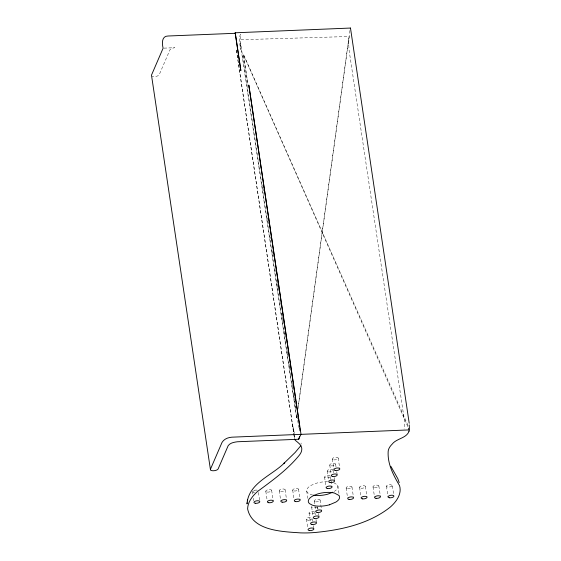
<?xml version="1.0" encoding="UTF-8"?>
<svg xmlns="http://www.w3.org/2000/svg" width="561" height="561" viewBox="0 0 561 561"><rect width="100%" height="100%" fill="white"/><g stroke="black" fill="none" stroke-linecap="round" stroke-linejoin="round"><path stroke-width="0.42" stroke-dasharray="2.81 2.1" d="M296.692 417.889L240.108 39.747L240.557 34.109C238.004 38.926 240.157 44.508 240.648 49.515L240.171 42.776L296.692 417.938L296.93 416.206L296.692 417.938M349.91 30.476L348.669 42.412L349.019 49.684L404.236 419.214L404.593 423.969L404.081 429.06M348.914 38.302L298.003 408.401L349.082 36.507L240.108 39.747M252.695 491.583L254.975 490.209M312.021 518.869L309.749 520.243A2.819 1.921 -15 0 1 309.006 520.391M163.973 48.141L174.653 47.706L171.673 48.421L170.011 49.712L159.24 74.655A3.948 1.641 -8.5 0 1 156.182 76.345A3.948 1.641 -8.5 0 1 152.157 76.142M309.006 520.37L308.76 520.384A2.819 1.921 -15 0 1 308.045 520.327L306.692 519.591L306.467 518.813A2.959 1.234 -8.5 0 1 308.873 517.473A2.959 1.234 -8.5 0 1 311.965 517.733M254.596 492.67L253.502 492.663M253.46 492.656L252.436 492.313L252.801 494.795M333.837 482.733L337.203 484.711A15.799 6.578 -8.5 0 1 334.3 491.422M407.973 425.322L243.446 54.41L247.822 83.757L243.439 54.48L408.212 427.496M294.385 433.569L292.365 423.821L293.978 434.635M236.462 50.259L294.469 437.903M392.377 485.84L393.654 494.458M386.459 486.303L388.051 496.955M378.836 485.868L380.463 496.73M373.009 486.85L374.601 497.509M365.393 486.422L366.985 497.081M359.559 487.404L361.032 497.242M351.943 486.976L353.535 497.635M346.109 487.958L347.582 497.796M338.199 458.057L339.819 468.919M335.597 464.073L336.088 467.355M336.733 471.661L337.224 474.936M337.813 485.728L339.286 495.566M332.364 459.038L333.956 469.69M332.996 470.097L333.395 472.762M334.104 477.474L334.622 480.959M329.763 465.055L331.355 475.714M330.52 476.941L331.046 480.426M331.13 481.036L332.021 486.983M327.168 471.079L328.634 480.917M324.567 477.102L326.158 487.754M320.072 500.033L321.698 510.896M317.631 507.081L317.877 508.722M317.596 506.871L317.968 509.332M318.578 513.427L319.069 516.709M314.244 501.015L315.836 511.667M315.03 513.105L315.275 514.739M315.976 519.451L316.467 522.733M311.643 507.039L312.87 515.229M247.92 84.676L248.306 87.271M259.946 165.783L260.206 167.508M262.772 184.807L263.284 188.279M263.418 189.141L263.67 190.88M267.66 217.745L268.172 221.209M268.298 222.079L268.558 223.811M270.486 236.812L270.746 238.544M272.541 250.676L273.06 254.14M273.186 255.01L273.445 256.742M275.374 269.743L275.626 271.475M276.91 280.142L277.295 282.744M277.429 283.607L277.94 287.078M278.067 287.94L278.452 290.542M280.255 302.674L280.514 304.406M281.797 313.073L282.183 315.675M282.309 316.537L282.828 320.008M282.954 320.871L283.34 323.473M284.497 331.271L285.009 334.742M285.142 335.604L285.395 337.336M285.914 340.808L286.166 342.54M287.323 350.337L287.709 352.939M287.842 353.809L288.228 356.403M289.385 364.208L289.897 367.672M290.023 368.535L290.282 370.274M290.794 373.738L291.054 375.47M292.211 383.268L293.108 389.341M293.627 392.805L294.139 396.269M294.266 397.139L294.784 400.603M294.911 401.473L295.423 404.937M295.556 405.806L295.942 408.401M297.099 416.206L297.611 419.67M297.737 420.54L298.256 424.004M298.382 424.873L298.768 427.468M312.4 518.918L312.765 521.372M313.41 525.678L313.901 528.96M306.713 490.966L307.814 498.343M309.041 513.056L310.633 523.715M294.104 435.469L294.728 439.628M236.419 50.069L294.623 439.382M306.446 519.1L307.793 528.097M298.529 489.178L300.121 499.83M292.702 490.153L294.167 499.991M285.079 489.725L286.706 500.587M279.252 490.707L280.717 500.545M271.636 490.279L273.256 501.141M265.802 491.261L267.394 501.92M258.432 492.474L259.778 501.492M253.306 498.203L253.691 500.763M301.054 443.029L301.124 444.158M409.102 422.559L409.186 424.263M312.757 495.047A15.799 6.578 -8.5 0 1 310.815 494.529L307.933 492.993A15.799 6.578 -8.5 0 1 311.264 485.286L315.598 483.456A15.799 6.578 -8.5 0 1 327.659 481.724M257.268 490.216A2.959 1.234 -8.5 0 0 255.711 490.09A2.805 1.914 -13.9 0 0 254.982 490.223M330.24 476.759A2.959 1.234 -8.5 0 1 325.703 477.867A2.959 1.234 -8.5 0 1 325.801 475.854A2.959 1.234 -8.5 0 1 330.282 475.931M314.854 512.502A2.959 1.234 -8.5 0 1 310.31 513.848A2.959 1.234 -8.5 0 1 310.415 511.751A2.959 1.234 -8.5 0 1 314.875 512.074M317.105 506.913A2.959 1.234 -8.5 0 1 313.192 507.866A2.959 1.234 -8.5 0 1 311.923 506.387M252.443 491.955A2.805 0.905 -27.8 0 1 252.66 491.59M392.279 486.296L388.962 487.144A2.959 1.234 -8.5 0 1 386.501 485.98A2.959 1.234 -8.5 0 1 390.063 484.564A2.805 1.921 -16.3 0 1 390.772 484.606L392.349 485.714A2.812 1.318 12.9 0 1 392.286 486.296M333.774 459.845A2.959 1.234 -8.5 0 0 338.227 458.26A2.959 1.234 -8.5 0 0 333.879 457.678A2.959 1.234 -8.5 0 0 333.774 459.845M280.661 491.52A2.959 1.234 -8.5 0 0 285.114 489.935A2.959 1.234 -8.5 0 0 280.766 489.353A2.959 1.234 -8.5 0 0 280.661 491.52M374.418 487.663A2.959 1.234 -8.5 0 0 378.871 486.078A2.959 1.234 -8.5 0 0 374.524 485.496A2.959 1.234 -8.5 0 0 374.418 487.663M294.104 490.966A2.959 1.234 -8.5 0 0 298.564 489.381A2.959 1.234 -8.5 0 0 294.216 488.799A2.959 1.234 -8.5 0 0 294.104 490.966M315.654 501.829A2.959 1.234 -8.5 0 0 320.107 500.237A2.959 1.234 -8.5 0 0 315.759 499.655A2.959 1.234 -8.5 0 0 315.654 501.829M360.968 488.217A2.959 1.234 -8.5 0 0 365.421 486.632A2.959 1.234 -8.5 0 0 361.074 486.05A2.959 1.234 -8.5 0 0 360.968 488.217M347.518 488.771A2.959 1.234 -8.5 0 0 351.971 487.186A2.959 1.234 -8.5 0 0 347.624 486.604A2.959 1.234 -8.5 0 0 347.518 488.771M267.211 492.074A2.959 1.234 -8.5 0 0 271.664 490.489A2.959 1.234 -8.5 0 0 267.317 489.907A2.959 1.234 -8.5 0 0 267.211 492.074M328.578 471.892A2.959 1.234 -8.5 0 0 333.031 470.307A2.959 1.234 -8.5 0 0 328.683 469.725A2.959 1.234 -8.5 0 0 328.578 471.892M331.172 465.868A2.959 1.234 -8.5 0 0 335.632 464.284A2.959 1.234 -8.5 0 0 331.285 463.702A2.959 1.234 -8.5 0 0 331.172 465.868"/><path stroke-width="0.84" d="M247.135 502.803L247.008 503.925C248.425 483.028 272.078 475.567 284.715 462.643L284.006 463.274L295.163 452.447L300.787 445.75M247.345 500.91L247.471 499.802M299.518 436.703L298.887 439.242L237.408 441.766C234.126 442.194 230.262 442.804 228.187 445.651L218.159 468.877A3.948 1.641 -8.5 0 1 213.573 470.756A3.948 1.641 -8.5 0 1 210.473 469.192L222.037 442.405C224.028 438.997 228.068 437.461 231.84 437.18L301.012 434.333L248.811 85.055L295.843 400.547M408.955 431.472L409.278 429.901L408.569 428.295M408.948 431.493C406.199 438.492 396.417 438.393 392.09 444.214A39.494 16.444 -8.5 0 0 388.149 451.801C387.539 464.228 393.457 475.293 399.551 485.63C402.097 494.052 396.206 501.948 390.175 507.179C369.965 523.147 343.858 529.43 318.704 532.123A55.308 23.022 -8.5 0 1 300.458 532.873C282.52 531.604 252.247 531.022 247.611 508.883C247.815 501.836 252.499 495.98 257.555 491.471C272.309 480.574 287.386 469.767 299.111 455.462A39.494 16.444 -8.5 0 0 301.699 447.93C301.46 444.235 295.942 441.374 294.728 439.628M235.01 33.344L235.213 32.79L350.485 28.05L409.102 422.559M350.288 28.604L350.485 28.05M235.241 33.295L168.019 36.009C161.505 35.939 161.947 43.772 163.125 48.176L151.554 74.971A3.948 1.641 -8.5 0 0 151.554 75.595L210.466 469.816M301.012 434.333L298.508 439.235M332.883 492.2L327.862 494.143A15.792 6.571 -8.5 0 1 313.48 495.181M329.454 504.802L335.899 502.074A15.799 6.578 -8.5 0 0 338.795 495.363L334.517 493.084A15.799 6.578 -8.5 0 0 317.189 494.115L312.856 495.945A15.799 6.578 -8.5 0 0 309.525 503.652L312.4 505.18A15.799 6.578 -8.5 0 0 329.461 504.802M300.668 434.368L409.278 429.901M390.961 466.493L397.868 478.778L399.201 482.649M295.97 401.41L299.672 426.255M235.262 33.246L240.851 70.616L235.213 32.79M299.84 427.791L299.939 430.813M409.228 425.119L409.397 428.527M314.644 518.504A2.959 1.234 -8.5 0 0 319.097 516.912A2.959 1.234 -8.5 0 0 314.749 516.337A2.959 1.234 -8.5 0 0 314.644 518.504M349.11 499.423A2.959 1.234 -8.5 0 0 353.563 497.838A2.959 1.234 -8.5 0 0 349.215 497.256A2.959 1.234 -8.5 0 0 349.11 499.423M295.696 501.625A2.959 1.234 -8.5 0 0 300.156 500.033A2.959 1.234 -8.5 0 0 295.808 499.451A2.959 1.234 -8.5 0 0 295.696 501.625M317.245 512.481A2.959 1.234 -8.5 0 0 321.698 510.896A2.959 1.234 -8.5 0 0 317.351 510.314A2.959 1.234 -8.5 0 0 317.245 512.481M327.568 488.568A2.959 1.234 -8.5 0 0 332.021 486.983A2.959 1.234 -8.5 0 0 327.673 486.401A2.959 1.234 -8.5 0 0 327.568 488.568M389.46 497.768A2.959 1.234 -8.5 0 0 393.913 496.176A2.959 1.234 -8.5 0 0 389.565 495.594A2.959 1.234 -8.5 0 0 389.46 497.768M335.366 470.504A2.959 1.234 -8.5 0 0 339.819 468.919A2.959 1.234 -8.5 0 0 335.471 468.337A2.959 1.234 -8.5 0 0 335.366 470.504M332.764 476.527A2.959 1.234 -8.5 0 0 337.224 474.936A2.959 1.234 -8.5 0 0 332.876 474.354A2.959 1.234 -8.5 0 0 332.764 476.527M330.17 482.544A2.959 1.234 -8.5 0 0 334.622 480.959A2.959 1.234 -8.5 0 0 330.275 480.377A2.959 1.234 -8.5 0 0 330.17 482.544M376.01 498.322A2.959 1.234 -8.5 0 0 380.463 496.73A2.959 1.234 -8.5 0 0 376.115 496.148A2.959 1.234 -8.5 0 0 376.01 498.322M362.56 498.869A2.959 1.234 -8.5 0 0 367.013 497.284A2.959 1.234 -8.5 0 0 362.665 496.702A2.959 1.234 -8.5 0 0 362.56 498.869M282.253 502.172A2.959 1.234 -8.5 0 0 286.706 500.587A2.959 1.234 -8.5 0 0 282.358 500.005A2.959 1.234 -8.5 0 0 282.253 502.172M268.803 502.726A2.959 1.234 -8.5 0 0 273.256 501.141A2.959 1.234 -8.5 0 0 268.908 500.559A2.959 1.234 -8.5 0 0 268.803 502.726M255.353 503.28A2.959 1.234 -8.5 0 0 259.806 501.695A2.959 1.234 -8.5 0 0 255.458 501.113A2.959 1.234 -8.5 0 0 255.353 503.28M312.042 524.521A2.959 1.234 -8.5 0 0 316.502 522.936A2.959 1.234 -8.5 0 0 312.154 522.354A2.959 1.234 -8.5 0 0 312.042 524.521M309.448 530.545A2.959 1.234 -8.5 0 0 313.901 528.96A2.959 1.234 -8.5 0 0 309.553 528.378A2.959 1.234 -8.5 0 0 309.448 530.545"/></g></svg>
